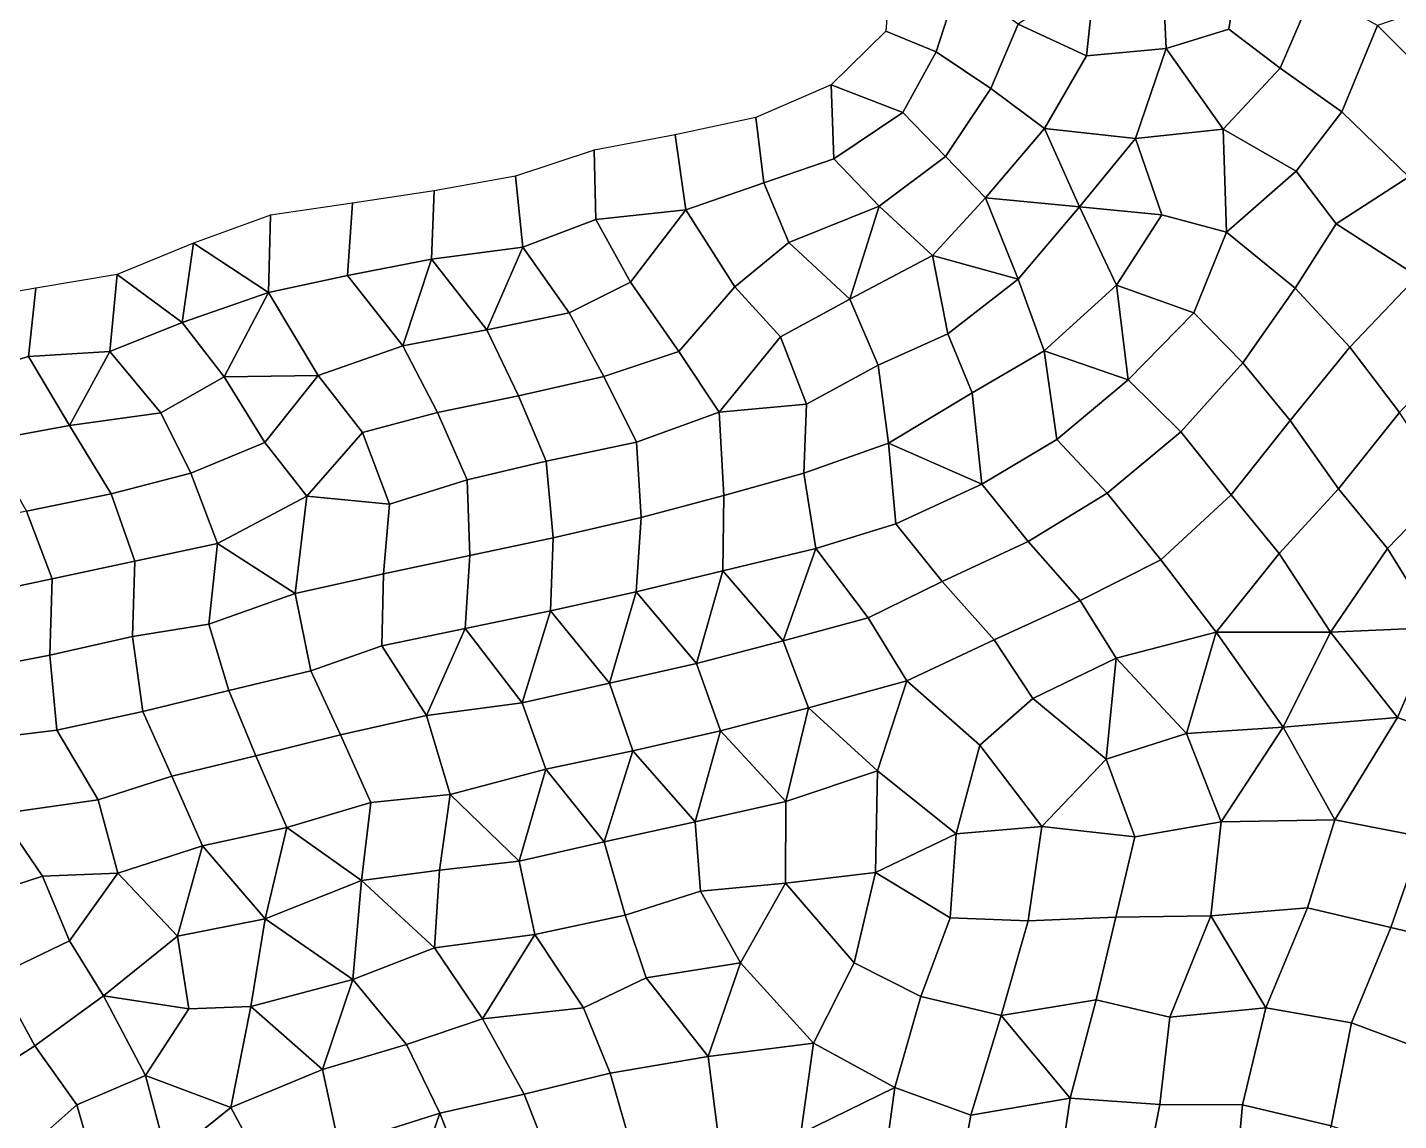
# Model space of a CAD drawing. Extents: x 727294 to 731543, y 8575035 to 8579824.
# Drawn here: x 729575.4 to 729907, y 8578065 to 8578329.2 of the extents above; entities that cross this region are included whole.
import ezdxf

# ---------------------------------------------------------------- set-up
doc = ezdxf.new("R2010")
doc.units = 0
for name, color, linetype in [('MESH_BOUND', 25, 'CONTINUOUS'), ('MESH_ELEMS', 250, 'CONTINUOUS'), ('MESH_NODES', 18, 'CONTINUOUS')]:
    doc.layers.add(name, color=color, linetype=linetype)

msp = doc.modelspace()

# ---------------------------------------------------------------- linework, layer by layer
at = {"layer": 'MESH_BOUND', "color": 25}
for points in [[(729784.56, 8578348.08, 38.17), (729783.03, 8578328.27, 38.17)], [(729783.03, 8578328.27, 38.17), (729769.78, 8578315.33, 38.17)], [(729769.78, 8578315.33, 38.17), (729751.54, 8578307.46, 38.17)], [(729751.54, 8578307.46, 38.17), (729732.06, 8578303.21, 38.17)], [(729732.06, 8578303.21, 38.17), (729712.45, 8578299.52, 38.17)], [(729712.45, 8578299.52, 38.17), (729693.47, 8578293.22, 38.17)], [(729693.47, 8578293.22, 38.17), (729673.8, 8578289.67, 38.17)], [(729673.8, 8578289.67, 38.17), (729654.02, 8578286.7, 38.17)], [(729654.02, 8578286.7, 38.17), (729634.23, 8578283.84, 38.17)], [(729634.23, 8578283.84, 38.17), (729615.6, 8578277.06, 38.17)], [(729615.6, 8578277.06, 38.17), (729597.18, 8578269.52, 38.17)], [(729597.18, 8578269.52, 38.17), (729577.46, 8578266.18, 38.17)], [(729577.46, 8578266.18, 38.17), (729557.76, 8578262.77, 38.17)]]:
    msp.add_polyline3d(points, dxfattribs=at)
at = {"layer": 'MESH_ELEMS', "color": 179}
for points in [[(729783.03, 8578328.27, 38.17), (729795.15, 8578323.29, 38.17), (729800.66, 8578340.31, 38.17), (729784.56, 8578348.08, 38.17)], [(729865.95, 8578328.74, 35.43), (729868.62, 8578345.7, 35.62), (729849.79, 8578344.57, 35.91), (729850.77, 8578324.13, 35.57)], [(729865.95, 8578328.74, 35.43), (729878.37, 8578319.35, 35.2), (729886.53, 8578338.31, 35.27), (729868.62, 8578345.7, 35.62)], [(729815.03, 8578329.94, 38.17), (729831.51, 8578322.36, 38.17), (729833.67, 8578342.61, 37.04), (729815.03, 8578329.94, 38.17)], [(729850.77, 8578324.13, 35.57), (729849.79, 8578344.57, 35.91), (729833.67, 8578342.61, 37.04), (729831.51, 8578322.36, 38.17)], [(729795.15, 8578323.29, 38.17), (729808.36, 8578314.42, 38.17), (729815.03, 8578329.94, 38.17), (729800.66, 8578340.31, 38.17)], [(729878.37, 8578319.35, 35.2), (729893.27, 8578308.78, 35.25), (729901.9, 8578329.64, 34.95), (729886.53, 8578338.31, 35.27)], [(729922.85, 8578336.94, 34.64), (729901.9, 8578329.64, 34.95), (729920.07, 8578311.61, 34.46), (729922.85, 8578336.94, 34.64)], [(729787.11, 8578308.62, 38.17), (729795.15, 8578323.29, 38.17), (729783.03, 8578328.27, 38.17), (729769.78, 8578315.33, 38.17)], [(729808.36, 8578314.42, 38.17), (729821.34, 8578304.75, 38.17), (729831.51, 8578322.36, 38.17), (729815.03, 8578329.94, 38.17)], [(729864.56, 8578304.62, 35.23), (729878.37, 8578319.35, 35.2), (729865.95, 8578328.74, 35.43), (729850.77, 8578324.13, 35.57)], [(729920.07, 8578311.61, 34.46), (729901.9, 8578329.64, 34.95), (729893.27, 8578308.78, 35.25), (729909.5, 8578293.06, 34.66)], [(729808.36, 8578314.42, 38.17), (729795.15, 8578323.29, 38.17), (729787.11, 8578308.62, 38.17), (729797.43, 8578297.98, 38.17)], [(729843.36, 8578302.38, 35.37), (729850.77, 8578324.13, 35.57), (729831.51, 8578322.36, 38.17), (729821.34, 8578304.75, 38.17)], [(729864.56, 8578304.62, 35.23), (729850.77, 8578324.13, 35.57), (729843.36, 8578302.38, 35.37), (729864.56, 8578304.62, 35.23)], [(729882.22, 8578294.48, 35.22), (729893.27, 8578308.78, 35.25), (729878.37, 8578319.35, 35.2), (729864.56, 8578304.62, 35.23)], [(729770.43, 8578297.43, 38.17), (729769.78, 8578315.33, 38.17), (729751.54, 8578307.46, 38.17), (729753.55, 8578291.63, 38.17)], [(729769.78, 8578315.33, 38.17), (729770.43, 8578297.43, 38.17), (729787.11, 8578308.62, 38.17), (729769.78, 8578315.33, 38.17)], [(729797.43, 8578297.98, 38.17), (729807.13, 8578288.05, 38.17), (729821.34, 8578304.75, 38.17), (729808.36, 8578314.42, 38.17)], [(729781.41, 8578285.98, 38.17), (729797.43, 8578297.98, 38.17), (729787.11, 8578308.62, 38.17), (729770.43, 8578297.43, 38.17)], [(729893.27, 8578308.78, 35.25), (729882.22, 8578294.48, 35.22), (729891.92, 8578281.73, 34.92), (729909.5, 8578293.06, 34.66)], [(729732.06, 8578303.21, 38.17), (729734.69, 8578285.1, 38.17), (729753.55, 8578291.63, 38.17), (729751.54, 8578307.46, 38.17)], [(729734.69, 8578285.1, 38.17), (729732.06, 8578303.21, 38.17), (729712.45, 8578299.52, 38.17), (729712.86, 8578282.74, 38.17)], [(729807.13, 8578288.05, 38.17), (729829.84, 8578285.82, 35.79), (729821.34, 8578304.75, 38.17), (729807.13, 8578288.05, 38.17)], [(729843.36, 8578302.38, 35.37), (729821.34, 8578304.75, 38.17), (729829.84, 8578285.82, 35.79), (729843.36, 8578302.38, 35.37)], [(729843.36, 8578302.38, 35.37), (729829.84, 8578285.82, 35.79), (729849.72, 8578283.93, 35.38), (729843.36, 8578302.38, 35.37)], [(729864.56, 8578304.62, 35.23), (729843.36, 8578302.38, 35.37), (729849.72, 8578283.93, 35.38), (729865.4, 8578279.71, 35.37)], [(729864.56, 8578304.62, 35.23), (729865.4, 8578279.71, 35.37), (729882.22, 8578294.48, 35.22), (729864.56, 8578304.62, 35.23)], [(729712.86, 8578282.74, 38.17), (729712.45, 8578299.52, 38.17), (729693.47, 8578293.22, 38.17), (729695.27, 8578276.12, 38.17)], [(729770.43, 8578297.43, 38.17), (729753.55, 8578291.63, 38.17), (729759.53, 8578277.21, 38.17), (729781.41, 8578285.98, 38.17)], [(729794.3, 8578274.06, 38.17), (729807.13, 8578288.05, 38.17), (729797.43, 8578297.98, 38.17), (729781.41, 8578285.98, 38.17)], [(729695.27, 8578276.12, 38.17), (729693.47, 8578293.22, 38.17), (729673.8, 8578289.67, 38.17), (729673.12, 8578273.17, 38.17)], [(729746.5, 8578266.53, 38.17), (729759.53, 8578277.21, 38.17), (729753.55, 8578291.63, 38.17), (729734.69, 8578285.1, 38.17)], [(729865.4, 8578279.71, 35.37), (729881.96, 8578266.18, 35.44), (729891.92, 8578281.73, 34.92), (729882.22, 8578294.48, 35.22)], [(729911.58, 8578269.1, 36.6), (729909.5, 8578293.06, 34.66), (729891.92, 8578281.73, 34.92), (729911.58, 8578269.1, 36.6)], [(729654.02, 8578286.7, 38.17), (729652.81, 8578269.23, 38.17), (729673.12, 8578273.17, 38.17), (729673.8, 8578289.67, 38.17)], [(729652.81, 8578269.23, 38.17), (729654.02, 8578286.7, 38.17), (729634.23, 8578283.84, 38.17), (729633.71, 8578265.11, 38.17)], [(729734.69, 8578285.1, 38.17), (729712.86, 8578282.74, 38.17), (729721.31, 8578267.63, 38.17), (729734.69, 8578285.1, 38.17)], [(729721.31, 8578267.63, 38.17), (729732.92, 8578250.89, 38.17), (729746.5, 8578266.53, 38.17), (729734.69, 8578285.1, 38.17)], [(729759.53, 8578277.21, 38.17), (729774.32, 8578263.56, 38.17), (729781.41, 8578285.98, 38.17), (729759.53, 8578277.21, 38.17)], [(729774.32, 8578263.56, 38.17), (729794.3, 8578274.06, 38.17), (729781.41, 8578285.98, 38.17), (729774.32, 8578263.56, 38.17)], [(729807.13, 8578288.05, 38.17), (729794.3, 8578274.06, 38.17), (729815.01, 8578268.33, 35.59), (729807.13, 8578288.05, 38.17)], [(729807.13, 8578288.05, 38.17), (729815.01, 8578268.33, 35.59), (729829.84, 8578285.82, 35.79), (729807.13, 8578288.05, 38.17)], [(729815.01, 8578268.33, 35.59), (729821.33, 8578251.01, 35.39), (729838.78, 8578266.9, 35.43), (729829.84, 8578285.82, 35.79)], [(729849.72, 8578283.93, 35.38), (729829.84, 8578285.82, 35.79), (729838.78, 8578266.9, 35.43), (729849.72, 8578283.93, 35.38)], [(729615.6, 8578277.06, 38.17), (729633.71, 8578265.11, 38.17), (729634.23, 8578283.84, 38.17), (729615.6, 8578277.06, 38.17)], [(729706.48, 8578260.22, 38.17), (729721.31, 8578267.63, 38.17), (729712.86, 8578282.74, 38.17), (729695.27, 8578276.12, 38.17)], [(729857.48, 8578260.21, 35.46), (729865.4, 8578279.71, 35.37), (729849.72, 8578283.93, 35.38), (729838.78, 8578266.9, 35.43)], [(729911.58, 8578269.1, 36.6), (729891.92, 8578281.73, 34.92), (729881.96, 8578266.18, 35.44), (729895.18, 8578251.94, 36.36)], [(729857.48, 8578260.21, 35.46), (729869.34, 8578248.16, 35.53), (729881.96, 8578266.18, 35.44), (729865.4, 8578279.71, 35.37)], [(729597.18, 8578269.52, 38.17), (729612.9, 8578257.89, 38.17), (729615.6, 8578277.06, 38.17), (729597.18, 8578269.52, 38.17)], [(729633.71, 8578265.11, 38.17), (729615.6, 8578277.06, 38.17), (729612.9, 8578257.89, 38.17), (729633.71, 8578265.11, 38.17)], [(729695.27, 8578276.12, 38.17), (729673.12, 8578273.17, 38.17), (729686.55, 8578256.12, 38.17), (729695.27, 8578276.12, 38.17)], [(729686.55, 8578256.12, 38.17), (729706.48, 8578260.22, 38.17), (729695.27, 8578276.12, 38.17), (729686.55, 8578256.12, 38.17)], [(729757.57, 8578254.39, 38.17), (729774.32, 8578263.56, 38.17), (729759.53, 8578277.21, 38.17), (729746.5, 8578266.53, 38.17)], [(729652.81, 8578269.23, 38.17), (729666.26, 8578252.23, 38.17), (729673.12, 8578273.17, 38.17), (729652.81, 8578269.23, 38.17)], [(729666.26, 8578252.23, 38.17), (729686.55, 8578256.12, 38.17), (729673.12, 8578273.17, 38.17), (729666.26, 8578252.23, 38.17)], [(729797.99, 8578255.17, 36.07), (729794.3, 8578274.06, 38.17), (729774.32, 8578263.56, 38.17), (729781.18, 8578247.54, 37.72)], [(729794.3, 8578274.06, 38.17), (729797.99, 8578255.17, 36.07), (729815.01, 8578268.33, 35.59), (729794.3, 8578274.06, 38.17)], [(729595.39, 8578250.91, 38.17), (729597.18, 8578269.52, 38.17), (729577.46, 8578266.18, 38.17), (729575.7, 8578249.63, 38.17)], [(729612.9, 8578257.89, 38.17), (729597.18, 8578269.52, 38.17), (729595.39, 8578250.91, 38.17), (729612.9, 8578257.89, 38.17)], [(729652.81, 8578269.23, 38.17), (729633.71, 8578265.11, 38.17), (729645.79, 8578245.08, 38.17), (729666.26, 8578252.23, 38.17)], [(729895.18, 8578251.94, 36.36), (729907.22, 8578236.14, 34.09), (729923.13, 8578253.23, 33.71), (729911.58, 8578269.1, 36.6)], [(729557.76, 8578262.77, 38.17), (729558.85, 8578244.61, 38.17), (729575.7, 8578249.63, 38.17), (729577.46, 8578266.18, 38.17)], [(729612.9, 8578257.89, 38.17), (729623.03, 8578244.76, 38.17), (729633.71, 8578265.11, 38.17), (729612.9, 8578257.89, 38.17)], [(729633.71, 8578265.11, 38.17), (729623.03, 8578244.76, 38.17), (729645.79, 8578245.08, 38.17), (729633.71, 8578265.11, 38.17)], [(729721.31, 8578267.63, 38.17), (729706.48, 8578260.22, 38.17), (729714.85, 8578244.87, 38.17), (729732.92, 8578250.89, 38.17)], [(729757.57, 8578254.39, 38.17), (729746.5, 8578266.53, 38.17), (729732.92, 8578250.89, 38.17), (729742.75, 8578236.23, 38.17)], [(729821.33, 8578251.01, 35.39), (729815.01, 8578268.33, 35.59), (729797.99, 8578255.17, 36.07), (729803.92, 8578240.88, 35.36)], [(729821.33, 8578251.01, 35.39), (729841.59, 8578244.05, 35.43), (729838.78, 8578266.9, 35.43), (729821.33, 8578251.01, 35.39)], [(729841.59, 8578244.05, 35.43), (729857.48, 8578260.21, 35.46), (729838.78, 8578266.9, 35.43), (729841.59, 8578244.05, 35.43)], [(729869.34, 8578248.16, 35.53), (729880.74, 8578234.22, 36.46), (729895.18, 8578251.94, 36.36), (729881.96, 8578266.18, 35.44)], [(729781.18, 8578247.54, 37.72), (729774.32, 8578263.56, 38.17), (729757.57, 8578254.39, 38.17), (729763.79, 8578238.14, 37.93)], [(729694.21, 8578240.15, 38.17), (729714.85, 8578244.87, 38.17), (729706.48, 8578260.22, 38.17), (729686.55, 8578256.12, 38.17)], [(729854.37, 8578231.45, 35.45), (729869.34, 8578248.16, 35.53), (729857.48, 8578260.21, 35.46), (729841.59, 8578244.05, 35.43)], [(729607.74, 8578236.07, 38.17), (729623.03, 8578244.76, 38.17), (729612.9, 8578257.89, 38.17), (729595.39, 8578250.91, 38.17)], [(729674.62, 8578236.15, 38.17), (729694.21, 8578240.15, 38.17), (729686.55, 8578256.12, 38.17), (729666.26, 8578252.23, 38.17)], [(729803.92, 8578240.88, 35.36), (729797.99, 8578255.17, 36.07), (729781.18, 8578247.54, 37.72), (729783.68, 8578228.76, 35.37)], [(729666.26, 8578252.23, 38.17), (729645.79, 8578245.08, 38.17), (729656.46, 8578231.29, 38.17), (729674.62, 8578236.15, 38.17)], [(729763.79, 8578238.14, 37.93), (729757.57, 8578254.39, 38.17), (729742.75, 8578236.23, 38.17), (729763.79, 8578238.14, 37.93)], [(729880.74, 8578234.22, 36.46), (729892.43, 8578217.68, 34.96), (729907.22, 8578236.14, 34.09), (729895.18, 8578251.94, 36.36)], [(729565.44, 8578229.3, 38.17), (729585.6, 8578232.96, 38.17), (729575.7, 8578249.63, 38.17), (729558.85, 8578244.61, 38.17)], [(729575.7, 8578249.63, 38.17), (729585.6, 8578232.96, 38.17), (729595.39, 8578250.91, 38.17), (729575.7, 8578249.63, 38.17)], [(729607.74, 8578236.07, 38.17), (729595.39, 8578250.91, 38.17), (729585.6, 8578232.96, 38.17), (729607.74, 8578236.07, 38.17)], [(729722.73, 8578228.95, 38.17), (729742.75, 8578236.23, 38.17), (729732.92, 8578250.89, 38.17), (729714.85, 8578244.87, 38.17)], [(729824.36, 8578229.6, 35.34), (729821.33, 8578251.01, 35.39), (729803.92, 8578240.88, 35.36), (729806.19, 8578218.85, 35.36)], [(729821.33, 8578251.01, 35.39), (729824.36, 8578229.6, 35.34), (729841.59, 8578244.05, 35.43), (729821.33, 8578251.01, 35.39)], [(729783.68, 8578228.76, 35.37), (729781.18, 8578247.54, 37.72), (729763.79, 8578238.14, 37.93), (729763.17, 8578221.48, 35.38)], [(729880.74, 8578234.22, 36.46), (729869.34, 8578248.16, 35.53), (729854.37, 8578231.45, 35.45), (729866.53, 8578216.2, 36.49)], [(729623.03, 8578244.76, 38.17), (729607.74, 8578236.07, 38.17), (729614.97, 8578221.51, 38.17), (729632.84, 8578228.92, 38.17)], [(729645.79, 8578245.08, 38.17), (729623.03, 8578244.76, 38.17), (729632.84, 8578228.92, 38.17), (729645.79, 8578245.08, 38.17)], [(729656.46, 8578231.29, 38.17), (729645.79, 8578245.08, 38.17), (729632.84, 8578228.92, 38.17), (729643.01, 8578215.91, 38.17)], [(729700.87, 8578224.41, 38.17), (729722.73, 8578228.95, 38.17), (729714.85, 8578244.87, 38.17), (729694.21, 8578240.15, 38.17)], [(729841.59, 8578244.05, 35.43), (729824.36, 8578229.6, 35.34), (729836.55, 8578216.64, 35.34), (729854.37, 8578231.45, 35.45)], [(729681.76, 8578219.89, 38.17), (729700.87, 8578224.41, 38.17), (729694.21, 8578240.15, 38.17), (729674.62, 8578236.15, 38.17)], [(729783.68, 8578228.76, 35.37), (729806.19, 8578218.85, 35.36), (729803.92, 8578240.88, 35.36), (729783.68, 8578228.76, 35.37)], [(729607.74, 8578236.07, 38.17), (729585.6, 8578232.96, 38.17), (729595.7, 8578216.48, 38.17), (729614.97, 8578221.51, 38.17)], [(729663.03, 8578214, 38.17), (729681.76, 8578219.89, 38.17), (729674.62, 8578236.15, 38.17), (729656.46, 8578231.29, 38.17)], [(729722.73, 8578228.95, 38.17), (729723.82, 8578210.73, 35.39), (729743.83, 8578216.06, 35.4), (729742.75, 8578236.23, 38.17)], [(729742.75, 8578236.23, 38.17), (729743.83, 8578216.06, 35.4), (729763.17, 8578221.48, 35.38), (729763.79, 8578238.14, 37.93)], [(729892.43, 8578217.68, 34.96), (729904.34, 8578203.26, 34.1), (729918.99, 8578218.4, 33.81), (729907.22, 8578236.14, 34.09)], [(729585.6, 8578232.96, 38.17), (729565.44, 8578229.3, 38.17), (729575.2, 8578212.28, 38.17), (729595.7, 8578216.48, 38.17)], [(729892.43, 8578217.68, 34.96), (729880.74, 8578234.22, 36.46), (729866.53, 8578216.2, 36.49), (729878.08, 8578202.08, 35.72)], [(729643.01, 8578215.91, 38.17), (729632.84, 8578228.92, 38.17), (729614.97, 8578221.51, 38.17), (729621.38, 8578204.51, 38.17)], [(729656.46, 8578231.29, 38.17), (729643.01, 8578215.91, 38.17), (729663.03, 8578214, 38.17), (729656.46, 8578231.29, 38.17)], [(729723.82, 8578210.73, 35.39), (729722.73, 8578228.95, 38.17), (729700.87, 8578224.41, 38.17), (729702.54, 8578205.81, 35.33)], [(729785.42, 8578209.2, 35.37), (729783.68, 8578228.76, 35.37), (729763.17, 8578221.48, 35.38), (729766.06, 8578203.3, 35.38)], [(729806.19, 8578218.85, 35.36), (729783.68, 8578228.76, 35.37), (729785.42, 8578209.2, 35.37), (729806.19, 8578218.85, 35.36)], [(729824.36, 8578229.6, 35.34), (729806.19, 8578218.85, 35.36), (729817.43, 8578204.99, 35.37), (729836.55, 8578216.64, 35.34)], [(729866.53, 8578216.2, 36.49), (729854.37, 8578231.45, 35.45), (729836.55, 8578216.64, 35.34), (729849.51, 8578200.5, 34.77)], [(729681.76, 8578219.89, 38.17), (729682.45, 8578201.59, 35.4), (729702.54, 8578205.81, 35.33), (729700.87, 8578224.41, 38.17)], [(729601.39, 8578200.18, 38.17), (729621.38, 8578204.51, 38.17), (729614.97, 8578221.51, 38.17), (729595.7, 8578216.48, 38.17)], [(729682.45, 8578201.59, 35.4), (729681.76, 8578219.89, 38.17), (729663.03, 8578214, 38.17), (729661.57, 8578197.13, 35.42)], [(729766.06, 8578203.3, 35.38), (729763.17, 8578221.48, 35.38), (729743.83, 8578216.06, 35.4), (729743.58, 8578197.87, 35.37)], [(729796.65, 8578195.29, 35.37), (729817.43, 8578204.99, 35.37), (729806.19, 8578218.85, 35.36), (729785.42, 8578209.2, 35.37)], [(729595.7, 8578216.48, 38.17), (729575.2, 8578212.28, 38.17), (729581.41, 8578195.95, 38.17), (729601.39, 8578200.18, 38.17)], [(729643.01, 8578215.91, 38.17), (729621.38, 8578204.51, 38.17), (729640.22, 8578192.4, 35.53), (729643.01, 8578215.91, 38.17)], [(729661.57, 8578197.13, 35.42), (729663.03, 8578214, 38.17), (729643.01, 8578215.91, 38.17), (729640.22, 8578192.4, 35.53)], [(729743.58, 8578197.87, 35.37), (729743.83, 8578216.06, 35.4), (729723.82, 8578210.73, 35.39), (729722.67, 8578192.78, 35.33)], [(729829.99, 8578190.71, 35.14), (729849.51, 8578200.5, 34.77), (729836.55, 8578216.64, 35.34), (729817.43, 8578204.99, 35.37)], [(729878.08, 8578202.08, 35.72), (729866.53, 8578216.2, 36.49), (729849.51, 8578200.5, 34.77), (729862.88, 8578183.08, 34.7)], [(729878.08, 8578202.08, 35.72), (729890.52, 8578183.08, 34.2), (729904.34, 8578203.26, 34.1), (729892.43, 8578217.68, 34.96)], [(729904.34, 8578203.26, 34.1), (729916.13, 8578184.15, 33.82), (729931.56, 8578203.54, 32.77), (729918.99, 8578218.4, 33.81)], [(729561.58, 8578191.76, 38.17), (729581.41, 8578195.95, 38.17), (729575.2, 8578212.28, 38.17), (729554.95, 8578208.03, 38.17)], [(729722.67, 8578192.78, 35.33), (729723.82, 8578210.73, 35.39), (729702.54, 8578205.81, 35.33), (729701.92, 8578188.21, 35.31)], [(729778.76, 8578186.52, 35.38), (729796.65, 8578195.29, 35.37), (729785.42, 8578209.2, 35.37), (729766.06, 8578203.3, 35.38)], [(729701.92, 8578188.21, 35.31), (729702.54, 8578205.81, 35.33), (729682.45, 8578201.59, 35.4), (729681.32, 8578183.9, 35.34)], [(729619.35, 8578184.95, 35.49), (729621.38, 8578204.51, 38.17), (729601.39, 8578200.18, 38.17), (729600.89, 8578181.98, 35.85)], [(729621.38, 8578204.51, 38.17), (729619.35, 8578184.95, 35.49), (729640.22, 8578192.4, 35.53), (729621.38, 8578204.51, 38.17)], [(729766.06, 8578203.3, 35.38), (729743.58, 8578197.87, 35.37), (729758.2, 8578180.98, 35.38), (729766.06, 8578203.3, 35.38)], [(729766.06, 8578203.3, 35.38), (729758.2, 8578180.98, 35.38), (729778.76, 8578186.52, 35.38), (729766.06, 8578203.3, 35.38)], [(729817.43, 8578204.99, 35.37), (729796.65, 8578195.29, 35.37), (729809.18, 8578181.23, 35.35), (729829.99, 8578190.71, 35.14)], [(729890.52, 8578183.08, 34.2), (729878.08, 8578202.08, 35.72), (729862.88, 8578183.08, 34.7), (729890.52, 8578183.08, 34.2)], [(729890.52, 8578183.08, 34.2), (729916.13, 8578184.15, 33.82), (729904.34, 8578203.26, 34.1), (729890.52, 8578183.08, 34.2)], [(729581.41, 8578195.95, 38.17), (729580.89, 8578177.49, 37.62), (729600.89, 8578181.98, 35.85), (729601.39, 8578200.18, 38.17)], [(729661.57, 8578197.13, 35.42), (729661.14, 8578179.78, 35.37), (729681.32, 8578183.9, 35.34), (729682.45, 8578201.59, 35.4)], [(729838.67, 8578176.75, 34.19), (729862.88, 8578183.08, 34.7), (729849.51, 8578200.5, 34.77), (729829.99, 8578190.71, 35.14)], [(729580.89, 8578177.49, 37.62), (729581.41, 8578195.95, 38.17), (729561.58, 8578191.76, 38.17), (729561.29, 8578173.74, 38.17)], [(729661.14, 8578179.78, 35.37), (729661.57, 8578197.13, 35.42), (729640.22, 8578192.4, 35.53), (729643.96, 8578173.73, 35.38)], [(729743.58, 8578197.87, 35.37), (729722.67, 8578192.78, 35.33), (729737.21, 8578175.5, 35.34), (729743.58, 8578197.87, 35.37)], [(729737.21, 8578175.5, 35.34), (729758.2, 8578180.98, 35.38), (729743.58, 8578197.87, 35.37), (729737.21, 8578175.5, 35.34)], [(729643.96, 8578173.73, 35.38), (729640.22, 8578192.4, 35.53), (729619.35, 8578184.95, 35.49), (729624.16, 8578168.94, 35.37)], [(729716.21, 8578170.69, 35.31), (729722.67, 8578192.78, 35.33), (729701.92, 8578188.21, 35.31), (729716.21, 8578170.69, 35.31)], [(729716.21, 8578170.69, 35.31), (729737.21, 8578175.5, 35.34), (729722.67, 8578192.78, 35.33), (729716.21, 8578170.69, 35.31)], [(729796.65, 8578195.29, 35.37), (729778.76, 8578186.52, 35.38), (729788.1, 8578171.3, 35.37), (729809.18, 8578181.23, 35.35)], [(729829.99, 8578190.71, 35.14), (729809.18, 8578181.23, 35.35), (729818.58, 8578167.05, 34.47), (729838.67, 8578176.75, 34.19)], [(729701.92, 8578188.21, 35.31), (729681.32, 8578183.9, 35.34), (729695.06, 8578166, 35.31), (729701.92, 8578188.21, 35.31)], [(729701.92, 8578188.21, 35.31), (729695.06, 8578166, 35.31), (729716.21, 8578170.69, 35.31), (729701.92, 8578188.21, 35.31)], [(729764.28, 8578164.79, 35.4), (729788.1, 8578171.3, 35.37), (729778.76, 8578186.52, 35.38), (729758.2, 8578180.98, 35.38)], [(729624.16, 8578168.94, 35.37), (729619.35, 8578184.95, 35.49), (729600.89, 8578181.98, 35.85), (729603.38, 8578163.89, 35.37)], [(729681.32, 8578183.9, 35.34), (729661.14, 8578179.78, 35.37), (729671.95, 8578162.93, 35.36), (729681.32, 8578183.9, 35.34)], [(729681.32, 8578183.9, 35.34), (729671.95, 8578162.93, 35.36), (729695.06, 8578166, 35.31), (729681.32, 8578183.9, 35.34)], [(729838.67, 8578176.75, 34.19), (729855.69, 8578158.58, 35.21), (729862.88, 8578183.08, 34.7), (729838.67, 8578176.75, 34.19)], [(729862.88, 8578183.08, 34.7), (729855.69, 8578158.58, 35.21), (729879.09, 8578160.06, 35.26), (729862.88, 8578183.08, 34.7)], [(729879.09, 8578160.06, 35.26), (729890.52, 8578183.08, 34.2), (729862.88, 8578183.08, 34.7), (729879.09, 8578160.06, 35.26)], [(729890.52, 8578183.08, 34.2), (729879.09, 8578160.06, 35.26), (729906.76, 8578162.42, 33.15), (729890.52, 8578183.08, 34.2)], [(729916.13, 8578184.15, 33.82), (729890.52, 8578183.08, 34.2), (729906.76, 8578162.42, 33.15), (729916.13, 8578184.15, 33.82)], [(729924.34, 8578155.93, 32.87), (729942.52, 8578179.6, 32.59), (729916.13, 8578184.15, 33.82), (729906.76, 8578162.42, 33.15)], [(729603.38, 8578163.89, 35.37), (729600.89, 8578181.98, 35.85), (729580.89, 8578177.49, 37.62), (729582.6, 8578159.38, 35.39)], [(729651.13, 8578158.21, 35.38), (729671.95, 8578162.93, 35.36), (729661.14, 8578179.78, 35.37), (729643.96, 8578173.73, 35.38)], [(729758.2, 8578180.98, 35.38), (729737.21, 8578175.5, 35.34), (729743.04, 8578159.22, 35.34), (729764.28, 8578164.79, 35.4)], [(729805.77, 8578155.73, 34.65), (729818.58, 8578167.05, 34.47), (729809.18, 8578181.23, 35.35), (729788.1, 8578171.3, 35.37)], [(729582.6, 8578159.38, 35.39), (729580.89, 8578177.49, 37.62), (729561.29, 8578173.74, 38.17), (729559.29, 8578156.54, 35.73)], [(729818.58, 8578167.05, 34.47), (729836.28, 8578152.33, 34.59), (729838.67, 8578176.75, 34.19), (729818.58, 8578167.05, 34.47)], [(729838.67, 8578176.75, 34.19), (729836.28, 8578152.33, 34.59), (729855.69, 8578158.58, 35.21), (729838.67, 8578176.75, 34.19)], [(729630.64, 8578153.19, 35.37), (729651.13, 8578158.21, 35.38), (729643.96, 8578173.73, 35.38), (729624.16, 8578168.94, 35.37)], [(729721.86, 8578154.38, 35.3), (729743.04, 8578159.22, 35.34), (729737.21, 8578175.5, 35.34), (729716.21, 8578170.69, 35.31)], [(729610.35, 8578148.25, 35.37), (729630.64, 8578153.19, 35.37), (729624.16, 8578168.94, 35.37), (729603.38, 8578163.89, 35.37)], [(729700.78, 8578149.96, 35.29), (729721.86, 8578154.38, 35.3), (729716.21, 8578170.69, 35.31), (729695.06, 8578166, 35.31)], [(729788.1, 8578171.3, 35.37), (729764.28, 8578164.79, 35.4), (729781.01, 8578149.57, 35.37), (729788.1, 8578171.3, 35.37)], [(729781.01, 8578149.57, 35.37), (729800.04, 8578134.28, 34.26), (729805.77, 8578155.73, 34.65), (729788.1, 8578171.3, 35.37)], [(729677.63, 8578143.85, 35.37), (729700.78, 8578149.96, 35.29), (729695.06, 8578166, 35.31), (729671.95, 8578162.93, 35.36)], [(729805.77, 8578155.73, 34.65), (729820.7, 8578136.11, 34.19), (729836.28, 8578152.33, 34.59), (729818.58, 8578167.05, 34.47)], [(729592.56, 8578142.5, 35.37), (729610.35, 8578148.25, 35.37), (729603.38, 8578163.89, 35.37), (729582.6, 8578159.38, 35.39)], [(729658.5, 8578141.91, 35.39), (729677.63, 8578143.85, 35.37), (729671.95, 8578162.93, 35.36), (729651.13, 8578158.21, 35.38)], [(729764.28, 8578164.79, 35.4), (729743.04, 8578159.22, 35.34), (729758.83, 8578142.09, 35.3), (729764.28, 8578164.79, 35.4)], [(729764.28, 8578164.79, 35.4), (729758.83, 8578142.09, 35.3), (729781.01, 8578149.57, 35.37), (729764.28, 8578164.79, 35.4)], [(729906.76, 8578162.42, 33.15), (729879.09, 8578160.06, 35.26), (729891.6, 8578137.71, 33.03), (729906.76, 8578162.42, 33.15)], [(729906.76, 8578162.42, 33.15), (729891.6, 8578137.71, 33.03), (729912.79, 8578133.57, 32.97), (729924.34, 8578155.93, 32.87)], [(729568.85, 8578139.18, 35.38), (729592.56, 8578142.5, 35.37), (729582.6, 8578159.38, 35.39), (729559.29, 8578156.54, 35.73)], [(729743.04, 8578159.22, 35.34), (729721.86, 8578154.38, 35.3), (729736.87, 8578137.22, 35.34), (729743.04, 8578159.22, 35.34)], [(729736.87, 8578137.22, 35.34), (729758.83, 8578142.09, 35.3), (729743.04, 8578159.22, 35.34), (729736.87, 8578137.22, 35.34)], [(729879.09, 8578160.06, 35.26), (729855.69, 8578158.58, 35.21), (729864.09, 8578137.21, 35.09), (729879.09, 8578160.06, 35.26)], [(729864.09, 8578137.21, 35.09), (729891.6, 8578137.71, 33.03), (729879.09, 8578160.06, 35.26), (729864.09, 8578137.21, 35.09)], [(729651.13, 8578158.21, 35.38), (729630.64, 8578153.19, 35.37), (729638.17, 8578135.83, 35.36), (729658.5, 8578141.91, 35.39)], [(729800.04, 8578134.28, 34.26), (729820.7, 8578136.11, 34.19), (729805.77, 8578155.73, 34.65), (729800.04, 8578134.28, 34.26)], [(729843.2, 8578133.59, 34.94), (729864.09, 8578137.21, 35.09), (729855.69, 8578158.58, 35.21), (729836.28, 8578152.33, 34.59)], [(729630.64, 8578153.19, 35.37), (729610.35, 8578148.25, 35.37), (729617.75, 8578131.39, 35.36), (729638.17, 8578135.83, 35.36)], [(729714.92, 8578132.35, 35.27), (729721.86, 8578154.38, 35.3), (729700.78, 8578149.96, 35.29), (729714.92, 8578132.35, 35.27)], [(729714.92, 8578132.35, 35.27), (729736.87, 8578137.22, 35.34), (729721.86, 8578154.38, 35.3), (729714.92, 8578132.35, 35.27)], [(729836.28, 8578152.33, 34.59), (729820.7, 8578136.11, 34.19), (729843.2, 8578133.59, 34.94), (729836.28, 8578152.33, 34.59)], [(729677.63, 8578143.85, 35.37), (729694.33, 8578127.69, 35.29), (729700.78, 8578149.96, 35.29), (729677.63, 8578143.85, 35.37)], [(729700.78, 8578149.96, 35.29), (729694.33, 8578127.69, 35.29), (729714.92, 8578132.35, 35.27), (729700.78, 8578149.96, 35.29)], [(729780.52, 8578124.99, 34.93), (729781.01, 8578149.57, 35.37), (729758.83, 8578142.09, 35.3), (729758.78, 8578122.4, 35.32)], [(729800.04, 8578134.28, 34.26), (729781.01, 8578149.57, 35.37), (729780.52, 8578124.99, 34.93), (729800.04, 8578134.28, 34.26)], [(729597.3, 8578124.8, 35.38), (729617.75, 8578131.39, 35.36), (729610.35, 8578148.25, 35.37), (729592.56, 8578142.5, 35.37)], [(729592.56, 8578142.5, 35.37), (729568.85, 8578139.18, 35.38), (729579.1, 8578124.09, 35.39), (729597.3, 8578124.8, 35.38)], [(729658.5, 8578141.91, 35.39), (729656.24, 8578123, 35.43), (729675.05, 8578125.52, 35.37), (729677.63, 8578143.85, 35.37)], [(729675.05, 8578125.52, 35.37), (729694.33, 8578127.69, 35.29), (729677.63, 8578143.85, 35.37), (729675.05, 8578125.52, 35.37)], [(729557.5, 8578117.06, 35.35), (729579.1, 8578124.09, 35.39), (729568.85, 8578139.18, 35.38), (729547.86, 8578132.7, 35.36)], [(729638.17, 8578135.83, 35.36), (729656.24, 8578123, 35.43), (729658.5, 8578141.91, 35.39), (729638.17, 8578135.83, 35.36)], [(729758.78, 8578122.4, 35.32), (729758.83, 8578142.09, 35.3), (729736.87, 8578137.22, 35.34), (729738.2, 8578120.47, 35.31)], [(729617.75, 8578131.39, 35.36), (729632.92, 8578113.73, 35.28), (729638.17, 8578135.83, 35.36), (729617.75, 8578131.39, 35.36)], [(729632.92, 8578113.73, 35.28), (729656.24, 8578123, 35.43), (729638.17, 8578135.83, 35.36), (729632.92, 8578113.73, 35.28)], [(729738.2, 8578120.47, 35.31), (729736.87, 8578137.22, 35.34), (729714.92, 8578132.35, 35.27), (729720, 8578114.65, 35.28)], [(729800.04, 8578134.28, 34.26), (729798.58, 8578113.98, 34.41), (729817.39, 8578113.25, 34.06), (729820.7, 8578136.11, 34.19)], [(729838.64, 8578114.18, 35.21), (729843.2, 8578133.59, 34.94), (729820.7, 8578136.11, 34.19), (729817.39, 8578113.25, 34.06)], [(729861.62, 8578114.52, 33.96), (729864.09, 8578137.21, 35.09), (729843.2, 8578133.59, 34.94), (729838.64, 8578114.18, 35.21)], [(729884.98, 8578116.43, 32.96), (729891.6, 8578137.71, 33.03), (729864.09, 8578137.21, 35.09), (729861.62, 8578114.52, 33.96)], [(729905.13, 8578111.65, 32.94), (729912.79, 8578133.57, 32.97), (729891.6, 8578137.71, 33.03), (729884.98, 8578116.43, 32.96)], [(729798.58, 8578113.98, 34.41), (729800.04, 8578134.28, 34.26), (729780.52, 8578124.99, 34.93), (729798.58, 8578113.98, 34.41)], [(729926, 8578106.75, 32.27), (729936.58, 8578131.51, 32.67), (729912.79, 8578133.57, 32.97), (729905.13, 8578111.65, 32.94)], [(729617.75, 8578131.39, 35.36), (729597.3, 8578124.8, 35.38), (729611.74, 8578109.57, 35.44), (729617.75, 8578131.39, 35.36)], [(729611.74, 8578109.57, 35.44), (729632.92, 8578113.73, 35.28), (729617.75, 8578131.39, 35.36), (729611.74, 8578109.57, 35.44)], [(729720, 8578114.65, 35.28), (729714.92, 8578132.35, 35.27), (729694.33, 8578127.69, 35.29), (729698.11, 8578109.95, 35.27)], [(729698.11, 8578109.95, 35.27), (729694.33, 8578127.69, 35.29), (729675.05, 8578125.52, 35.37), (729673.91, 8578106.78, 35.35)], [(729567.96, 8578100.03, 35.34), (729585.66, 8578108.41, 35.37), (729579.1, 8578124.09, 35.39), (729557.5, 8578117.06, 35.35)], [(729597.3, 8578124.8, 35.38), (729579.1, 8578124.09, 35.39), (729585.66, 8578108.41, 35.37), (729597.3, 8578124.8, 35.38)], [(729611.74, 8578109.57, 35.44), (729597.3, 8578124.8, 35.38), (729585.66, 8578108.41, 35.37), (729593.84, 8578095.19, 35.33)], [(729632.92, 8578113.73, 35.28), (729654.11, 8578099.08, 35.34), (729656.24, 8578123, 35.43), (729632.92, 8578113.73, 35.28)], [(729656.24, 8578123, 35.43), (729654.11, 8578099.08, 35.34), (729673.91, 8578106.78, 35.35), (729656.24, 8578123, 35.43)], [(729656.24, 8578123, 35.43), (729673.91, 8578106.78, 35.35), (729675.05, 8578125.52, 35.37), (729656.24, 8578123, 35.43)], [(729775.39, 8578103.11, 34.44), (729780.52, 8578124.99, 34.93), (729758.78, 8578122.4, 35.32), (729775.39, 8578103.11, 34.44)], [(729775.39, 8578103.11, 34.44), (729791.44, 8578094.96, 34.29), (729798.58, 8578113.98, 34.41), (729780.52, 8578124.99, 34.93)], [(729725.08, 8578099.5, 35.27), (729747.88, 8578103.15, 35.37), (729738.2, 8578120.47, 35.31), (729720, 8578114.65, 35.28)], [(729747.88, 8578103.15, 35.37), (729758.78, 8578122.4, 35.32), (729738.2, 8578120.47, 35.31), (729747.88, 8578103.15, 35.37)], [(729747.88, 8578103.15, 35.37), (729765.54, 8578083.74, 35.19), (729775.39, 8578103.11, 34.44), (729758.78, 8578122.4, 35.32)], [(729874.86, 8578092.22, 32.96), (729884.98, 8578116.43, 32.96), (729861.62, 8578114.52, 33.96), (729874.86, 8578092.22, 32.96)], [(729895.6, 8578088.67, 32.88), (729905.13, 8578111.65, 32.94), (729884.98, 8578116.43, 32.96), (729874.86, 8578092.22, 32.96)], [(729629.51, 8578092.55, 35.42), (729632.92, 8578113.73, 35.28), (729611.74, 8578109.57, 35.44), (729614.51, 8578092.03, 35.36)], [(729654.11, 8578099.08, 35.34), (729632.92, 8578113.73, 35.28), (729629.51, 8578092.55, 35.42), (729654.11, 8578099.08, 35.34)], [(729709.88, 8578092.23, 34.76), (729725.08, 8578099.5, 35.27), (729720, 8578114.65, 35.28), (729698.11, 8578109.95, 35.27)], [(729810.9, 8578090.41, 33.77), (729817.39, 8578113.25, 34.06), (729798.58, 8578113.98, 34.41), (729791.44, 8578094.96, 34.29)], [(729833.88, 8578094.17, 33.66), (729838.64, 8578114.18, 35.21), (729817.39, 8578113.25, 34.06), (729810.9, 8578090.41, 33.77)], [(729851.71, 8578090.03, 33.39), (729861.62, 8578114.52, 33.96), (729838.64, 8578114.18, 35.21), (729833.88, 8578094.17, 33.66)], [(729851.71, 8578090.03, 33.39), (729874.86, 8578092.22, 32.96), (729861.62, 8578114.52, 33.96), (729851.71, 8578090.03, 33.39)], [(729614.51, 8578092.03, 35.36), (729611.74, 8578109.57, 35.44), (729593.84, 8578095.19, 35.33), (729614.51, 8578092.03, 35.36)], [(729673.91, 8578106.78, 35.35), (729685.5, 8578089.56, 34.47), (729698.11, 8578109.95, 35.27), (729673.91, 8578106.78, 35.35)], [(729709.88, 8578092.23, 34.76), (729698.11, 8578109.95, 35.27), (729685.5, 8578089.56, 34.47), (729709.88, 8578092.23, 34.76)], [(729916.09, 8578080.97, 32.41), (729926, 8578106.75, 32.27), (729905.13, 8578111.65, 32.94), (729895.6, 8578088.67, 32.88)], [(729585.66, 8578108.41, 35.37), (729567.96, 8578100.03, 35.34), (729577.24, 8578083.04, 35.36), (729593.84, 8578095.19, 35.33)], [(729673.91, 8578106.78, 35.35), (729654.11, 8578099.08, 35.34), (729667.08, 8578083.4, 34.61), (729685.5, 8578089.56, 34.47)], [(729725.08, 8578099.5, 35.27), (729740.02, 8578080.53, 35.52), (729747.88, 8578103.15, 35.37), (729725.08, 8578099.5, 35.27)], [(729747.88, 8578103.15, 35.37), (729740.02, 8578080.53, 35.52), (729765.54, 8578083.74, 35.19), (729747.88, 8578103.15, 35.37)], [(729765.54, 8578083.74, 35.19), (729785.21, 8578072.97, 34.83), (729791.44, 8578094.96, 34.29), (729775.39, 8578103.11, 34.44)], [(729552.69, 8578090.54, 35.3), (729562.12, 8578073.37, 35.31), (729577.24, 8578083.04, 35.36), (729567.96, 8578100.03, 35.34)], [(729716.32, 8578076.47, 34.89), (729740.02, 8578080.53, 35.52), (729725.08, 8578099.5, 35.27), (729709.88, 8578092.23, 34.76)], [(729629.51, 8578092.55, 35.42), (729646.78, 8578077.36, 35.12), (729654.11, 8578099.08, 35.34), (729629.51, 8578092.55, 35.42)], [(729646.78, 8578077.36, 35.12), (729667.08, 8578083.4, 34.61), (729654.11, 8578099.08, 35.34), (729646.78, 8578077.36, 35.12)], [(729587.4, 8578068.78, 35.37), (729604.02, 8578075.91, 35.25), (729593.84, 8578095.19, 35.33), (729577.24, 8578083.04, 35.36)], [(729593.84, 8578095.19, 35.33), (729604.02, 8578075.91, 35.25), (729614.51, 8578092.03, 35.36), (729593.84, 8578095.19, 35.33)], [(729791.44, 8578094.96, 34.29), (729785.21, 8578072.97, 34.83), (729803.58, 8578066.32, 34.64), (729810.9, 8578090.41, 33.77)], [(729810.9, 8578090.41, 33.77), (729827.62, 8578070.43, 34.04), (729833.88, 8578094.17, 33.66), (729810.9, 8578090.41, 33.77)], [(729849.23, 8578068.87, 34.4), (729851.71, 8578090.03, 33.39), (729833.88, 8578094.17, 33.66), (729827.62, 8578070.43, 34.04)], [(729624.61, 8578068.17, 35.05), (729629.51, 8578092.55, 35.42), (729614.51, 8578092.03, 35.36), (729604.02, 8578075.91, 35.25)], [(729624.61, 8578068.17, 35.05), (729646.78, 8578077.36, 35.12), (729629.51, 8578092.55, 35.42), (729624.61, 8578068.17, 35.05)], [(729675.16, 8578066.83, 34.51), (729695.55, 8578071.38, 34.46), (729685.5, 8578089.56, 34.47), (729667.08, 8578083.4, 34.61)], [(729695.55, 8578071.38, 34.46), (729716.32, 8578076.47, 34.89), (729709.88, 8578092.23, 34.76), (729685.5, 8578089.56, 34.47)], [(729803.58, 8578066.32, 34.64), (729827.62, 8578070.43, 34.04), (729810.9, 8578090.41, 33.77), (729803.58, 8578066.32, 34.64)], [(729869.23, 8578068.8, 33.16), (729874.86, 8578092.22, 32.96), (729851.71, 8578090.03, 33.39), (729849.23, 8578068.87, 34.4)], [(729869.23, 8578068.8, 33.16), (729890.66, 8578063.71, 32.82), (729895.6, 8578088.67, 32.88), (729874.86, 8578092.22, 32.96)], [(729890.66, 8578063.71, 32.82), (729912.71, 8578056.7, 32.67), (729916.09, 8578080.97, 32.41), (729895.6, 8578088.67, 32.88)], [(729562.12, 8578073.37, 35.31), (729572.44, 8578055.52, 35.39), (729587.4, 8578068.78, 35.37), (729577.24, 8578083.04, 35.36)], [(729646.78, 8578077.36, 35.12), (729650.77, 8578059.03, 34.75), (729675.16, 8578066.83, 34.51), (729667.08, 8578083.4, 34.61)], [(729742.49, 8578061.39, 35.7), (729762.48, 8578061.9, 35.25), (729765.54, 8578083.74, 35.19), (729740.02, 8578080.53, 35.52)], [(729765.54, 8578083.74, 35.19), (729762.48, 8578061.9, 35.25), (729785.21, 8578072.97, 34.83), (729765.54, 8578083.74, 35.19)], [(729721.75, 8578057.59, 35.27), (729742.49, 8578061.39, 35.7), (729740.02, 8578080.53, 35.52), (729716.32, 8578076.47, 34.89)], [(729650.77, 8578059.03, 34.75), (729646.78, 8578077.36, 35.12), (729624.61, 8578068.17, 35.05), (729633.55, 8578051.61, 35.07)], [(729701.96, 8578055.09, 34.4), (729721.75, 8578057.59, 35.27), (729716.32, 8578076.47, 34.89), (729695.55, 8578071.38, 34.46)], [(729609.28, 8578055.83, 35.21), (729604.02, 8578075.91, 35.25), (729587.4, 8578068.78, 35.37), (729593.47, 8578047.79, 35.35)], [(729609.28, 8578055.83, 35.21), (729624.61, 8578068.17, 35.05), (729604.02, 8578075.91, 35.25), (729609.28, 8578055.83, 35.21)], [(729762.48, 8578061.9, 35.25), (729781.59, 8578046.61, 33.91), (729785.21, 8578072.97, 34.83), (729762.48, 8578061.9, 35.25)], [(729799.43, 8578043.21, 33.89), (729803.58, 8578066.32, 34.64), (729785.21, 8578072.97, 34.83), (729781.59, 8578046.61, 33.91)], [(729701.96, 8578055.09, 34.4), (729695.55, 8578071.38, 34.46), (729675.16, 8578066.83, 34.51), (729684.29, 8578043.48, 34.48)], [(729824.24, 8578047.96, 35.75), (729827.62, 8578070.43, 34.04), (729803.58, 8578066.32, 34.64), (729799.43, 8578043.21, 33.89)], [(729824.24, 8578047.96, 35.75), (729844.63, 8578045.55, 34.51), (729849.23, 8578068.87, 34.4), (729827.62, 8578070.43, 34.04)], [(729572.44, 8578055.52, 35.39), (729593.47, 8578047.79, 35.35), (729587.4, 8578068.78, 35.37), (729572.44, 8578055.52, 35.39)], [(729633.55, 8578051.61, 35.07), (729624.61, 8578068.17, 35.05), (729609.28, 8578055.83, 35.21), (729616.89, 8578039.02, 35.2)], [(729675.16, 8578066.83, 34.51), (729650.77, 8578059.03, 34.75), (729668.72, 8578048, 34.53), (729675.16, 8578066.83, 34.51)], [(729668.72, 8578048, 34.53), (729684.29, 8578043.48, 34.48), (729675.16, 8578066.83, 34.51), (729668.72, 8578048, 34.53)], [(729867.2, 8578046.51, 34.39), (729869.23, 8578068.8, 33.16), (729849.23, 8578068.87, 34.4), (729844.63, 8578045.55, 34.51)], [(729867.2, 8578046.51, 34.39), (729885.5, 8578041.81, 32.88), (729890.66, 8578063.71, 32.82), (729869.23, 8578068.8, 33.16)]]:
    msp.add_3dface(points, dxfattribs=at)
at = {"layer": 'MESH_NODES', "color": 18}
for p in [(729783.03, 8578328.27, 38.17), (729865.95, 8578328.74, 35.43), (729795.15, 8578323.29, 38.17), (729831.51, 8578322.36, 38.17), (729850.77, 8578324.13, 35.57), (729878.37, 8578319.35, 35.2), (729769.78, 8578315.33, 38.17), (729808.36, 8578314.42, 38.17), (729787.11, 8578308.62, 38.17), (729893.27, 8578308.78, 35.25), (729751.54, 8578307.46, 38.17), (729732.06, 8578303.21, 38.17), (729821.34, 8578304.75, 38.17), (729843.36, 8578302.38, 35.37), (729864.56, 8578304.62, 35.23), (729712.45, 8578299.52, 38.17), (729770.43, 8578297.43, 38.17), (729797.43, 8578297.98, 38.17), (729693.47, 8578293.22, 38.17), (729753.55, 8578291.63, 38.17), (729882.22, 8578294.48, 35.22), (729673.8, 8578289.67, 38.17), (729654.02, 8578286.7, 38.17), (729734.69, 8578285.1, 38.17), (729781.41, 8578285.98, 38.17), (729807.13, 8578288.05, 38.17), (729829.84, 8578285.82, 35.79), (729634.23, 8578283.84, 38.17), (729712.86, 8578282.74, 38.17), (729849.72, 8578283.93, 35.38), (729891.92, 8578281.73, 34.92), (729865.4, 8578279.71, 35.37), (729615.6, 8578277.06, 38.17), (729695.27, 8578276.12, 38.17), (729759.53, 8578277.21, 38.17), (729673.12, 8578273.17, 38.17), (729794.3, 8578274.06, 38.17), (729597.18, 8578269.52, 38.17), (729652.81, 8578269.23, 38.17), (729577.46, 8578266.18, 38.17), (729633.71, 8578265.11, 38.17), (729721.31, 8578267.63, 38.17), (729746.5, 8578266.53, 38.17), (729815.01, 8578268.33, 35.59), (729838.78, 8578266.9, 35.43), (729881.96, 8578266.18, 35.44), (729774.32, 8578263.56, 38.17), (729706.48, 8578260.22, 38.17), (729857.48, 8578260.21, 35.46), (729612.9, 8578257.89, 38.17), (729686.55, 8578256.12, 38.17), (729797.99, 8578255.17, 36.07), (729666.26, 8578252.23, 38.17), (729757.57, 8578254.39, 38.17), (729895.18, 8578251.94, 36.36), (729575.7, 8578249.63, 38.17), (729595.39, 8578250.91, 38.17), (729732.92, 8578250.89, 38.17), (729821.33, 8578251.01, 35.39), (729781.18, 8578247.54, 37.72), (729869.34, 8578248.16, 35.53), (729623.03, 8578244.76, 38.17), (729645.79, 8578245.08, 38.17), (729714.85, 8578244.87, 38.17), (729841.59, 8578244.05, 35.43), (729694.21, 8578240.15, 38.17), (729803.92, 8578240.88, 35.36), (729607.74, 8578236.07, 38.17), (729674.62, 8578236.15, 38.17), (729742.75, 8578236.23, 38.17), (729763.79, 8578238.14, 37.93), (729585.6, 8578232.96, 38.17), (729880.74, 8578234.22, 36.46), (729632.84, 8578228.92, 38.17), (729656.46, 8578231.29, 38.17), (729722.73, 8578228.95, 38.17), (729783.68, 8578228.76, 35.37), (729824.36, 8578229.6, 35.34), (729854.37, 8578231.45, 35.45), (729700.87, 8578224.41, 38.17), (729614.97, 8578221.51, 38.17), (729681.76, 8578219.89, 38.17), (729763.17, 8578221.48, 35.38), (729806.19, 8578218.85, 35.36), (729595.7, 8578216.48, 38.17), (729643.01, 8578215.91, 38.17), (729743.83, 8578216.06, 35.4), (729836.55, 8578216.64, 35.34), (729866.53, 8578216.2, 36.49), (729892.43, 8578217.68, 34.96), (729663.03, 8578214, 38.17), (729723.82, 8578210.73, 35.39), (729785.42, 8578209.2, 35.37), (729702.54, 8578205.81, 35.33), (729621.38, 8578204.51, 38.17), (729766.06, 8578203.3, 35.38), (729817.43, 8578204.99, 35.37), (729878.08, 8578202.08, 35.72), (729904.34, 8578203.26, 34.1), (729601.39, 8578200.18, 38.17), (729682.45, 8578201.59, 35.4), (729849.51, 8578200.5, 34.77), (729581.41, 8578195.95, 38.17), (729661.57, 8578197.13, 35.42), (729743.58, 8578197.87, 35.37), (729640.22, 8578192.4, 35.53), (729722.67, 8578192.78, 35.33), (729796.65, 8578195.29, 35.37), (729829.99, 8578190.71, 35.14), (729701.92, 8578188.21, 35.31), (729778.76, 8578186.52, 35.38), (729619.35, 8578184.95, 35.49), (729681.32, 8578183.9, 35.34), (729862.88, 8578183.08, 34.7), (729890.52, 8578183.08, 34.2), (729600.89, 8578181.98, 35.85), (729661.14, 8578179.78, 35.37), (729758.2, 8578180.98, 35.38), (729809.18, 8578181.23, 35.35), (729580.89, 8578177.49, 37.62), (729838.67, 8578176.75, 34.19), (729643.96, 8578173.73, 35.38), (729737.21, 8578175.5, 35.34), (729624.16, 8578168.94, 35.37), (729716.21, 8578170.69, 35.31), (729788.1, 8578171.3, 35.37), (729695.06, 8578166, 35.31), (729818.58, 8578167.05, 34.47), (729603.38, 8578163.89, 35.37), (729671.95, 8578162.93, 35.36), (729764.28, 8578164.79, 35.4), (729906.76, 8578162.42, 33.15), (729582.6, 8578159.38, 35.39), (729743.04, 8578159.22, 35.34), (729879.09, 8578160.06, 35.26), (729651.13, 8578158.21, 35.38), (729805.77, 8578155.73, 34.65), (729855.69, 8578158.58, 35.21), (729630.64, 8578153.19, 35.37), (729721.86, 8578154.38, 35.3), (729836.28, 8578152.33, 34.59), (729700.78, 8578149.96, 35.29), (729781.01, 8578149.57, 35.37), (729610.35, 8578148.25, 35.37), (729592.56, 8578142.5, 35.37), (729677.63, 8578143.85, 35.37), (729658.5, 8578141.91, 35.39), (729758.83, 8578142.09, 35.3), (729638.17, 8578135.83, 35.36), (729736.87, 8578137.22, 35.34), (729820.7, 8578136.11, 34.19), (729864.09, 8578137.21, 35.09), (729891.6, 8578137.71, 33.03), (729800.04, 8578134.28, 34.26), (729843.2, 8578133.59, 34.94), (729617.75, 8578131.39, 35.36), (729714.92, 8578132.35, 35.27), (729694.33, 8578127.69, 35.29), (729579.1, 8578124.09, 35.39), (729597.3, 8578124.8, 35.38), (729656.24, 8578123, 35.43), (729675.05, 8578125.52, 35.37), (729780.52, 8578124.99, 34.93), (729738.2, 8578120.47, 35.31), (729758.78, 8578122.4, 35.32), (729884.98, 8578116.43, 32.96), (729632.92, 8578113.73, 35.28), (729720, 8578114.65, 35.28), (729798.58, 8578113.98, 34.41), (729817.39, 8578113.25, 34.06), (729838.64, 8578114.18, 35.21), (729861.62, 8578114.52, 33.96), (729611.74, 8578109.57, 35.44), (729698.11, 8578109.95, 35.27), (729905.13, 8578111.65, 32.94), (729585.66, 8578108.41, 35.37), (729673.91, 8578106.78, 35.35), (729747.88, 8578103.15, 35.37), (729775.39, 8578103.11, 34.44), (729725.08, 8578099.5, 35.27), (729654.11, 8578099.08, 35.34), (729593.84, 8578095.19, 35.33), (729791.44, 8578094.96, 34.29), (729833.88, 8578094.17, 33.66), (729614.51, 8578092.03, 35.36), (729629.51, 8578092.55, 35.42), (729685.5, 8578089.56, 34.47), (729709.88, 8578092.23, 34.76), (729810.9, 8578090.41, 33.77), (729851.71, 8578090.03, 33.39), (729874.86, 8578092.22, 32.96), (729895.6, 8578088.67, 32.88), (729577.24, 8578083.04, 35.36), (729667.08, 8578083.4, 34.61), (729765.54, 8578083.74, 35.19), (729740.02, 8578080.53, 35.52), (729646.78, 8578077.36, 35.12), (729716.32, 8578076.47, 34.89), (729604.02, 8578075.91, 35.25), (729785.21, 8578072.97, 34.83), (729695.55, 8578071.38, 34.46), (729827.62, 8578070.43, 34.04), (729587.4, 8578068.78, 35.37), (729624.61, 8578068.17, 35.05), (729675.16, 8578066.83, 34.51), (729803.58, 8578066.32, 34.64), (729849.23, 8578068.87, 34.4), (729869.23, 8578068.8, 33.16)]:
    msp.add_point(p, dxfattribs=at)

doc.saveas('drawing.dxf')
